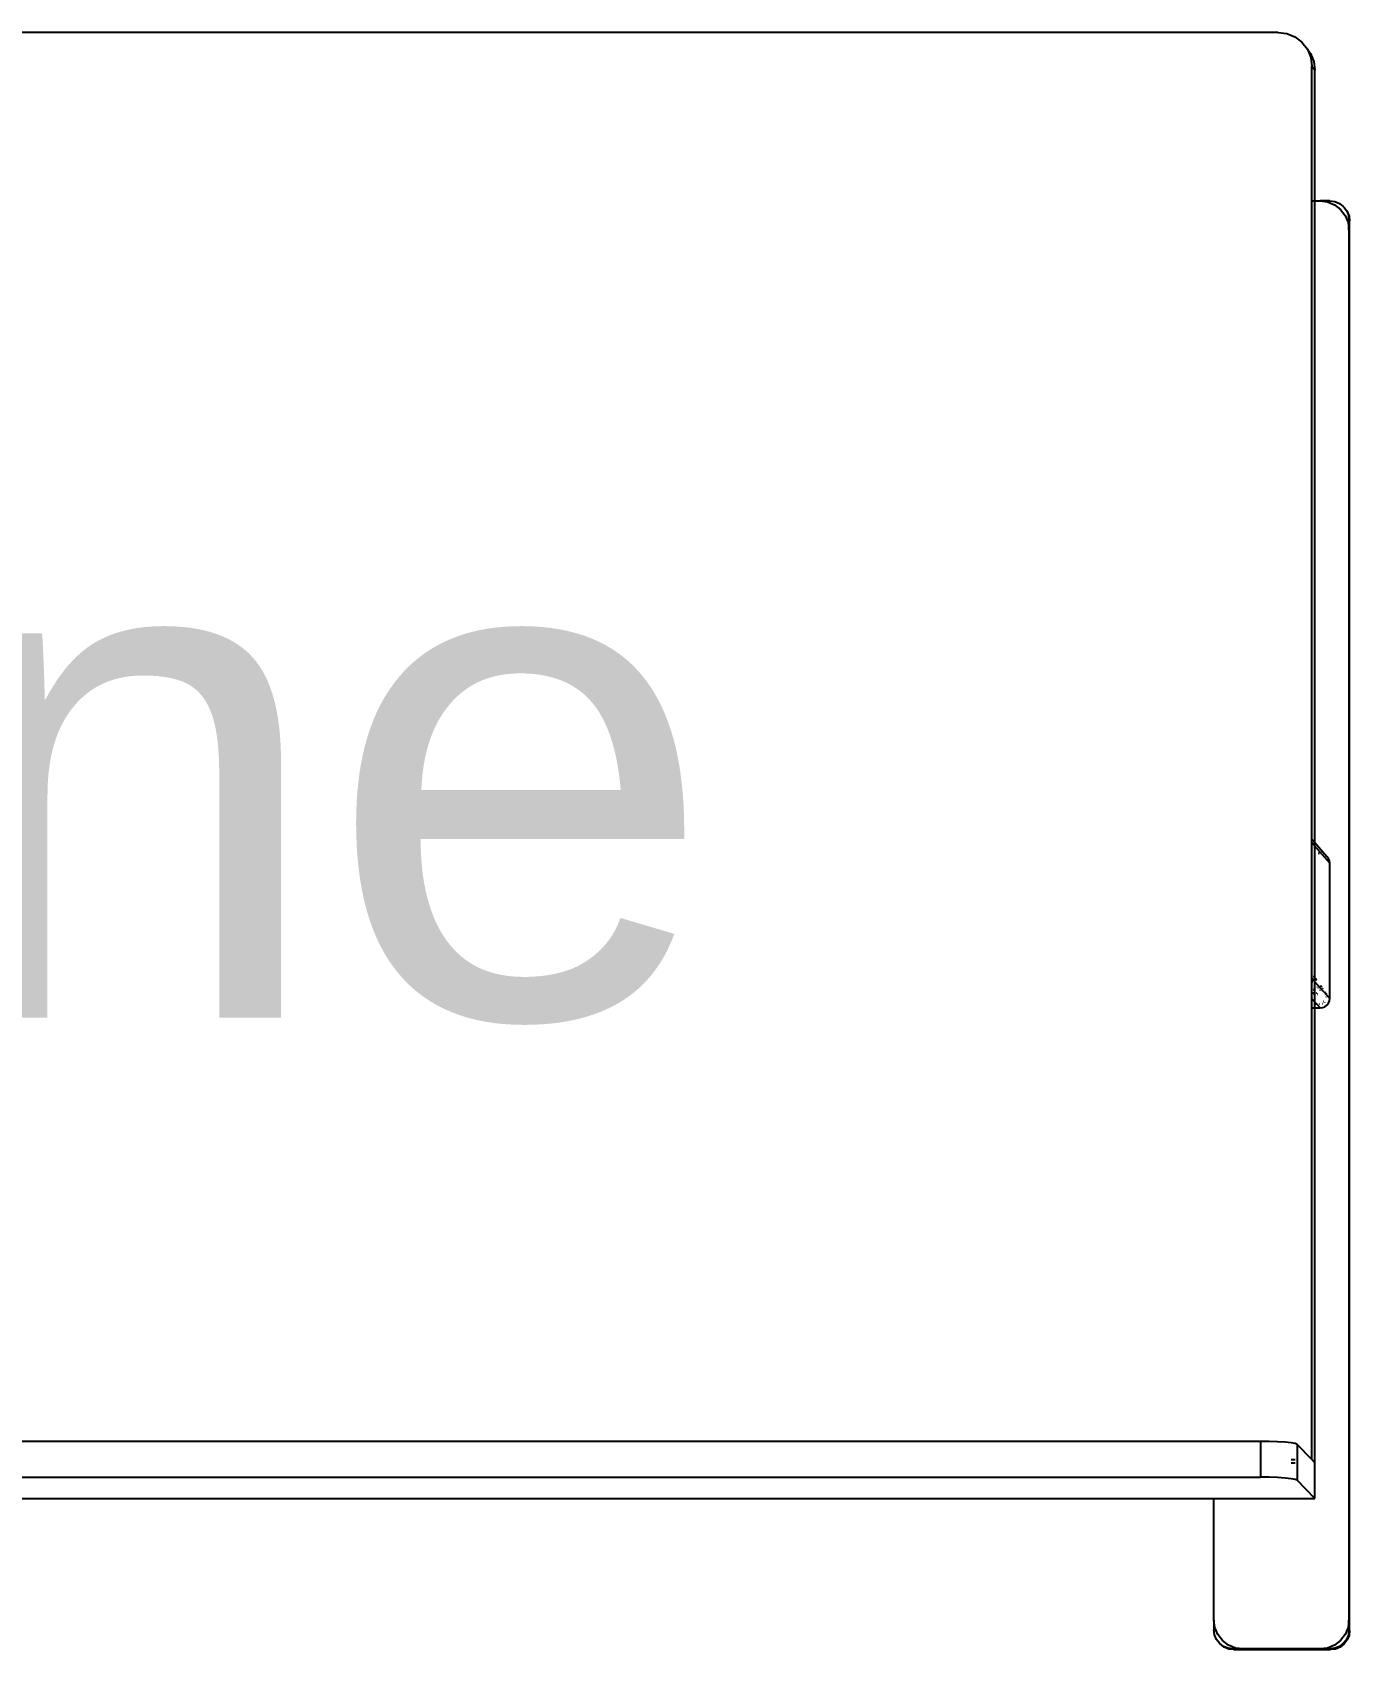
# Model space of a CAD drawing. Header units: metres. Extents: x -4.2 to 4.2, y -5.7 to 5.7.
# Drawn here: x -2.51 to -1.984, y 1.98 to 2.626 of the extents above; entities that cross this region are included whole.
import ezdxf

# ---------------------------------------------------------------- set-up
doc = ezdxf.new("R2010")
doc.units = ezdxf.units.M

msp = doc.modelspace()

# ---------------------------------------------------------------- linework, layer by layer
for p, q in [((-2.0127, 2.62592), (-2.95971, 2.62592)), ((-2.0127, 2.62592), (-2.00922, 2.62546)), ((-2.00922, 2.62546), (-2.00597, 2.62412)), ((-2.00597, 2.62412), (-2.00318, 2.62198)), ((-2.00318, 2.62198), (-2.00103, 2.61918)), ((-2.00103, 2.61918), (-1.99968, 2.61593)), ((-2.00103, 2.61918), (-1.99978, 2.61754)), ((-1.99978, 2.61754), (-1.99844, 2.6143)), ((-1.99968, 2.61593), (-1.99923, 2.61245)), ((-1.99924, 2.55859), (-1.99923, 2.61245)), ((-1.99923, 2.61245), (-1.99798, 2.61082)), ((-1.99844, 2.6143), (-1.99798, 2.61082)), ((-1.99798, 2.55859), (-1.99798, 2.61082)), ((-1.99924, 2.55859), (-1.99798, 2.55859)), ((-1.99924, 2.30373), (-1.99924, 2.55859)), ((-1.99798, 2.55859), (-1.99596, 2.55859)), ((-1.99798, 2.30228), (-1.99798, 2.55859)), ((-1.99596, 2.55859), (-1.99297, 2.55819)), ((-1.99211, 2.55859), (-1.99596, 2.55859)), ((-1.99297, 2.55819), (-1.99018, 2.55704)), ((-1.99211, 2.55859), (-1.99011, 2.55832)), ((-1.99011, 2.55832), (-1.98825, 2.55755)), ((-1.99018, 2.55704), (-1.98778, 2.5552)), ((-1.98825, 2.55755), (-1.98666, 2.55633)), ((-1.98778, 2.5552), (-1.98595, 2.5528)), ((-1.98666, 2.55633), (-1.98639, 2.55598)), ((-1.98639, 2.55598), (-1.98543, 2.55473)), ((-1.98595, 2.5528), (-1.98479, 2.55001)), ((-1.98543, 2.55473), (-1.98466, 2.55287)), ((-1.98543, 2.55473), (-1.98516, 2.55439)), ((-1.98516, 2.55439), (-1.98439, 2.55253)), ((-1.98466, 2.55287), (-1.9844, 2.55088)), ((-1.98439, 2.55253), (-1.98413, 2.55053)), ((-1.98479, 2.55001), (-1.9844, 2.54702)), ((-1.9844, 2.55088), (-1.98413, 2.55053)), ((-1.9844, 2.54871), (-1.9844, 2.55088)), ((-1.98413, 2.54668), (-1.9844, 2.54871)), ((-1.9844, 2.54702), (-1.9844, 2.54871)), ((-1.9844, 2.54702), (-1.98413, 2.54668)), ((-1.9844, 2.54702), (-1.9844, 1.99179)), ((-1.98413, 2.54668), (-1.98413, 2.55053)), ((-1.98413, 1.99153), (-1.98413, 2.54668)), ((-1.99924, 2.30373), (-1.99798, 2.30228)), ((-1.99924, 2.3023), (-1.99924, 2.30373)), ((-1.99798, 2.30085), (-1.99924, 2.3023)), ((-1.99924, 2.24812), (-1.99924, 2.3023)), ((-1.99798, 2.30228), (-1.99324, 2.29681)), ((-1.99798, 2.30085), (-1.99798, 2.30228)), ((-1.99211, 2.29408), (-1.99798, 2.30085)), ((-1.99798, 2.24802), (-1.99798, 2.30085)), ((-1.99661, 2.29794), (-1.99677, 2.29794)), ((-1.99637, 2.29794), (-1.99654, 2.29794)), ((-1.99617, 2.29794), (-1.9963, 2.29794)), ((-1.99262, 2.29601), (-1.99324, 2.29681)), ((-1.99224, 2.29508), (-1.99262, 2.29601)), ((-1.99211, 2.29408), (-1.99224, 2.29508)), ((-1.99211, 2.2401), (-1.99211, 2.29408)), ((-1.99798, 2.24671), (-1.99924, 2.24812)), ((-1.99924, 2.24129), (-1.99924, 2.24812)), ((-1.99875, 2.24892), (-1.99872, 2.24892)), ((-1.99872, 2.24892), (-1.99816, 2.24887)), ((-1.99808, 2.24803), (-1.99805, 2.24799)), ((-1.99805, 2.24799), (-1.99798, 2.24802)), ((-1.99798, 2.24802), (-1.99783, 2.248)), ((-1.99798, 2.24671), (-1.99798, 2.24802)), ((-1.99783, 2.248), (-1.99779, 2.24797)), ((-1.99779, 2.24797), (-1.99747, 2.24787)), ((-1.99905, 2.24676), (-1.99896, 2.2468)), ((-1.99896, 2.2468), (-1.99889, 2.24681)), ((-1.99861, 2.24211), (-1.99882, 2.24213)), ((-1.99848, 2.24349), (-1.99867, 2.24347)), ((-1.99861, 2.2419), (-1.99865, 2.24194)), ((-1.99845, 2.24192), (-1.99861, 2.2419)), ((-1.99842, 2.24188), (-1.99845, 2.24192)), ((-1.9981, 2.24305), (-1.99827, 2.24303)), ((-1.99211, 2.2401), (-1.99798, 2.24671)), ((-1.99798, 2.2413), (-1.99798, 2.24671)), ((-1.99785, 2.24772), (-1.99782, 2.24772)), ((-1.99782, 2.24772), (-1.9972, 2.24749)), ((-1.99744, 2.24229), (-1.99756, 2.24223)), ((-1.99747, 2.24787), (-1.99745, 2.24784)), ((-1.99734, 2.24217), (-1.99746, 2.24211)), ((-1.99731, 2.24213), (-1.99742, 2.24208)), ((-1.99706, 2.24469), (-1.99711, 2.24458)), ((-1.99689, 2.24164), (-1.99699, 2.24159)), ((-1.99668, 2.24424), (-1.99672, 2.24414)), ((-1.99602, 2.24348), (-1.99607, 2.24341)), ((-1.99592, 2.24337), (-1.99597, 2.2433)), ((-1.99589, 2.24333), (-1.99593, 2.24326)), ((-1.99564, 2.24522), (-1.99561, 2.24504)), ((-1.99561, 2.24504), (-1.99563, 2.24478)), ((-1.99547, 2.24285), (-1.99551, 2.24279)), ((-1.99541, 2.24489), (-1.99548, 2.24458)), ((-1.99548, 2.24458), (-1.99545, 2.24453)), ((-1.99545, 2.24494), (-1.99541, 2.24489)), ((-1.99486, 2.2441), (-1.99495, 2.24387)), ((-1.99388, 2.24267), (-1.99388, 2.24245)), ((-1.99357, 2.24223), (-1.99357, 2.24205)), ((-1.99918, 2.24129), (-1.99924, 2.24129)), ((-1.99924, 2.23992), (-1.99924, 2.24129)), ((-1.99924, 2.23992), (-1.99798, 2.23851)), ((-1.99924, 2.23625), (-1.99924, 2.23992)), ((-1.99924, 2.23625), (-1.99798, 2.23625)), ((-1.99923, 2.05587), (-1.99924, 2.23625)), ((-1.99798, 2.23805), (-1.99835, 2.23805)), ((-1.99798, 2.2413), (-1.99806, 2.24128)), ((-1.99792, 2.2413), (-1.99798, 2.2413)), ((-1.99798, 2.23851), (-1.99798, 2.2413)), ((-1.99798, 2.23851), (-1.99757, 2.23805)), ((-1.99798, 2.23805), (-1.99798, 2.23851)), ((-1.99757, 2.23805), (-1.99798, 2.23805)), ((-1.99798, 2.23625), (-1.99798, 2.23805)), ((-1.99798, 2.23625), (-1.99596, 2.23625)), ((-1.99798, 2.05459), (-1.99798, 2.23625)), ((-1.99727, 2.23771), (-1.9979, 2.23771)), ((-1.99752, 2.23805), (-1.99757, 2.23805)), ((-1.99752, 2.23805), (-1.99727, 2.23771)), ((-1.99723, 2.23771), (-1.99727, 2.23771)), ((-1.99723, 2.23771), (-1.99596, 2.23625)), ((-1.9964, 2.23805), (-1.99646, 2.23805)), ((-1.99611, 2.23771), (-1.99616, 2.23771)), ((-1.99596, 2.23625), (-1.99497, 2.23638)), ((-1.99532, 2.23827), (-1.99536, 2.23825)), ((-1.99503, 2.23793), (-1.99506, 2.23791)), ((-1.99497, 2.23638), (-1.99404, 2.23676)), ((-1.9945, 2.23885), (-1.99452, 2.23882)), ((-1.9942, 2.23851), (-1.99422, 2.23848)), ((-1.99404, 2.23676), (-1.99324, 2.23738)), ((-1.99388, 2.241), (-1.99388, 2.24094)), ((-1.99357, 2.24065), (-1.99357, 2.2406)), ((-1.99324, 2.23738), (-1.99262, 2.23818)), ((-1.99262, 2.23818), (-1.99224, 2.23911)), ((-1.99224, 2.23911), (-1.99211, 2.2401)), ((-2.01982, 2.06315), (-3.10514, 2.06315)), ((-2.01628, 2.06311), (-2.01982, 2.06315)), ((-2.01982, 2.06315), (-2.01982, 2.04885)), ((-2.0129, 2.06299), (-2.01628, 2.06311)), ((-2.00992, 2.06279), (-2.0129, 2.06299)), ((-2.00753, 2.06254), (-2.00992, 2.06279)), ((-2.00589, 2.06225), (-2.00753, 2.06254)), ((-2.00513, 2.06193), (-2.00589, 2.06225)), ((-2.00513, 2.06193), (-2.00513, 2.04764)), ((-1.99923, 2.05587), (-2.00513, 2.06193)), ((-2.00753, 2.05587), (-2.00589, 2.05587)), ((-2.00753, 2.05459), (-2.00589, 2.05459)), ((-1.99798, 2.05459), (-1.99923, 2.05587)), ((-1.99798, 2.04034), (-1.99798, 2.05459)), ((-3.10514, 2.04885), (-2.01982, 2.04885)), ((-2.01628, 2.04881), (-2.01982, 2.04885)), ((-2.0129, 2.04869), (-2.01628, 2.04881)), ((-2.00992, 2.04849), (-2.0129, 2.04869)), ((-2.00753, 2.04824), (-2.00992, 2.04849)), ((-2.00589, 2.04795), (-2.00753, 2.04824)), ((-2.00513, 2.04764), (-2.00589, 2.04795)), ((-1.99798, 2.04034), (-2.00513, 2.04764)), ((-2.92558, 2.04034), (-2.03838, 2.04034)), ((-2.03838, 1.99179), (-2.03838, 2.04034)), ((-2.03838, 2.04034), (-1.99798, 2.04034)), ((-2.03798, 1.9888), (-2.03838, 1.99179)), ((-2.03838, 1.99179), (-2.03838, 1.98794)), ((-1.9844, 1.99179), (-1.98479, 1.9888)), ((-1.98413, 1.99153), (-1.9844, 1.99179)), ((-1.9844, 1.98949), (-1.9844, 1.99179)), ((-1.9844, 1.98949), (-1.98413, 1.99153)), ((-1.98413, 1.98767), (-1.98413, 1.99153)), ((-2.03811, 1.98594), (-2.03838, 1.98794)), ((-2.03734, 1.98408), (-2.03811, 1.98594)), ((-2.03683, 1.98601), (-2.03798, 1.9888)), ((-2.03612, 1.98249), (-2.03734, 1.98408)), ((-2.03499, 1.98362), (-2.03683, 1.98601)), ((-2.03259, 1.98178), (-2.03499, 1.98362)), ((-1.98778, 1.98362), (-1.99018, 1.98178)), ((-1.98595, 1.98601), (-1.98778, 1.98362)), ((-1.98543, 1.98408), (-1.98666, 1.98249)), ((-1.98516, 1.98382), (-1.98639, 1.98222)), ((-1.98479, 1.9888), (-1.98595, 1.98601)), ((-1.98466, 1.98594), (-1.98543, 1.98408)), ((-1.98439, 1.98568), (-1.98516, 1.98382)), ((-1.9844, 1.98794), (-1.98466, 1.98594)), ((-1.9844, 1.98794), (-1.9844, 1.98949)), ((-1.9844, 1.98794), (-1.98413, 1.98767)), ((-1.98413, 1.98767), (-1.98439, 1.98568)), ((-2.03452, 1.98126), (-2.03612, 1.98249)), ((-2.03612, 1.98249), (-2.03584, 1.98222)), ((-2.03425, 1.98099), (-2.03584, 1.98222)), ((-2.03266, 1.98049), (-2.03452, 1.98126)), ((-2.03239, 1.98022), (-2.03425, 1.98099)), ((-2.03067, 1.98023), (-2.03266, 1.98049)), ((-2.0298, 1.98062), (-2.03259, 1.98178)), ((-2.03039, 1.97996), (-2.03239, 1.98022)), ((-2.03067, 1.98023), (-2.03039, 1.97996)), ((-2.03067, 1.98023), (-2.02681, 1.98023)), ((-2.03039, 1.97996), (-2.02654, 1.97996)), ((-2.02681, 1.98023), (-2.0298, 1.98062)), ((-1.99596, 1.98023), (-2.02681, 1.98023)), ((-2.02681, 1.98023), (-2.02654, 1.97996)), ((-2.02654, 1.97996), (-1.99569, 1.97996)), ((-1.99297, 1.98062), (-1.99596, 1.98023)), ((-1.99596, 1.98023), (-1.99569, 1.97996)), ((-1.99596, 1.98023), (-1.99211, 1.98023)), ((-1.99569, 1.97996), (-1.99184, 1.97996)), ((-1.99018, 1.98178), (-1.99297, 1.98062)), ((-1.99011, 1.98049), (-1.99211, 1.98023)), ((-1.99211, 1.98023), (-1.99184, 1.97996)), ((-1.98984, 1.98022), (-1.99184, 1.97996)), ((-1.98825, 1.98126), (-1.99011, 1.98049)), ((-1.98798, 1.98099), (-1.98984, 1.98022)), ((-1.98666, 1.98249), (-1.98825, 1.98126)), ((-1.98639, 1.98222), (-1.98798, 1.98099))]:
    msp.add_line(p, q)

# ---------------------------------------------------------------- texts
at = {"insert": (-2.55596, 2.33092), "char_height": 0.2, "width": 0.9994, "attachment_point": 5}
msp.add_mtext('{\\fArial|b0|i0|c0|p34;Irene}', dxfattribs=at)

doc.saveas('drawing.dxf')
